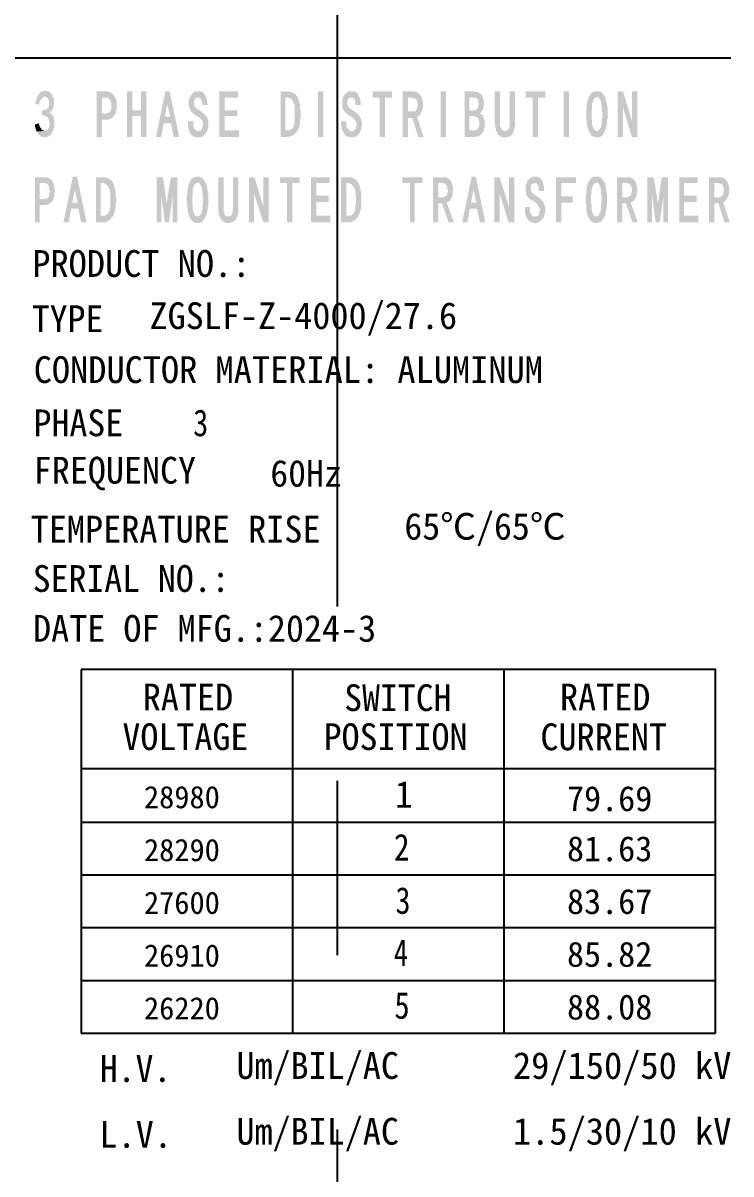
# Model space of a CAD drawing. Header units: millimetres. Extents: x 183355 to 194386, y -190559 to -183233.
# Drawn here: x 185822.5 to 185889.5, y -184431.5 to -184322.5 of the extents above; entities that cross this region are included whole.
import ezdxf

# ---------------------------------------------------------------- set-up
doc = ezdxf.new("R2010")
doc.units = ezdxf.units.MM
doc.header["$LTSCALE"] = 13
doc.linetypes.add('CENTERX2', pattern=[101.6, 63.5, -12.7, 12.7, -12.7])
for name, color, linetype in [('1', 4, 'Continuous'), ('2', 3, 'Continuous'), ('PDF_Geometry', 7, 'Continuous')]:
    doc.layers.add(name, color=color, linetype=linetype)
doc.styles.add('PDF FangSong', font='simfang.ttf')

msp = doc.modelspace()

# ---------------------------------------------------------------- hatches: boundary and pattern name
at = {"layer": '2', "linetype": 'Continuous', "transparency": 33554559}
for points in [[(185824.509, -184328.927), (185824.453, -184328.983), (185824.341, -184328.983), (185824.285, -184328.983), (185824.172, -184329.039), (185824.116, -184329.095), (185824.06, -184329.151), (185824.004, -184329.264), (185823.948, -184329.32), (185823.891, -184329.376), (185823.835, -184329.432), (185823.835, -184329.544), (185823.779, -184329.657), (185823.723, -184329.769), (185823.723, -184329.881), (185823.667, -184329.994), (185823.611, -184330.162), (185824.004, -184330.275), (185824.004, -184330.218), (185824.06, -184330.05), (185824.116, -184329.938), (185824.172, -184329.825), (185824.228, -184329.713), (185824.285, -184329.657), (185824.341, -184329.601), (185824.397, -184329.544), (185824.453, -184329.544), (185824.509, -184329.488), (185825.296, -184329.488), (185825.296, -184329.376), (185825.239, -184329.32), (185825.183, -184329.207), (185825.071, -184329.151), (185825.015, -184329.095), (185824.959, -184329.039), (185824.902, -184328.983), (185824.79, -184328.983), (185824.734, -184328.983), (185824.622, -184328.927)], [(185825.296, -184329.488), (185824.509, -184329.488), (185824.622, -184329.488), (185824.678, -184329.544), (185824.79, -184329.601), (185824.846, -184329.713), (185824.902, -184329.825), (185824.959, -184329.938), (185824.959, -184330.05), (185824.959, -184330.162), (185824.959, -184330.275), (185824.902, -184330.387), (185824.902, -184330.499), (185824.846, -184330.555), (185824.79, -184330.612), (185824.734, -184330.668), (185824.678, -184330.724), (185824.622, -184330.724), (185824.509, -184330.78), (185824.397, -184330.78), (185824.285, -184330.836), (185824.285, -184331.229), (185824.341, -184331.229), (185824.453, -184331.286), (185824.565, -184331.342), (185824.622, -184331.342), (185824.734, -184331.398), (185824.79, -184331.454), (185824.846, -184331.51), (185824.902, -184331.623), (185824.959, -184331.735), (185824.959, -184331.847), (185825.015, -184331.96), (185825.015, -184332.072), (185824.959, -184332.184), (185824.959, -184332.297), (185824.959, -184332.409), (185824.902, -184332.521), (185824.846, -184332.577), (185824.79, -184332.634), (185824.734, -184332.69), (185824.622, -184332.746), (185824.565, -184332.746), (185823.779, -184332.802), (185823.835, -184332.858), (185823.891, -184332.971), (185823.948, -184333.027), (185823.948, -184333.083), (185824.004, -184333.139), (185824.116, -184333.195), (185824.172, -184333.251), (185824.228, -184333.308), (185824.341, -184333.308), (185824.453, -184333.364), (185824.509, -184333.364), (185824.565, -184333.364), (185824.678, -184333.364), (185824.734, -184333.308), (185824.79, -184333.308), (185824.902, -184333.251), (185824.959, -184333.195), (185825.071, -184333.139), (185825.127, -184333.083), (185825.183, -184332.971), (185825.239, -184332.914), (185825.296, -184332.802), (185825.352, -184332.69), (185825.352, -184332.577), (185825.408, -184332.465), (185825.408, -184332.353), (185825.464, -184332.24), (185825.464, -184332.128), (185825.464, -184332.016), (185825.464, -184331.847), (185825.464, -184331.735), (185825.408, -184331.623), (185825.408, -184331.51), (185825.352, -184331.454), (185825.352, -184331.398), (185825.296, -184331.286), (185825.183, -184331.173), (185825.127, -184331.117), (185825.071, -184331.061), (185825.015, -184331.005), (185825.127, -184330.892), (185825.183, -184330.836), (185825.239, -184330.78), (185825.296, -184330.668), (185825.352, -184330.555), (185825.352, -184330.443), (185825.408, -184330.331), (185825.408, -184330.218), (185825.408, -184330.106), (185825.408, -184329.938), (185825.408, -184329.825), (185825.408, -184329.713), (185825.352, -184329.601)], [(185830.407, -184328.983), (185829.452, -184328.983), (185829.452, -184333.308), (185829.957, -184333.308), (185829.957, -184331.679), (185830.407, -184331.679), (185830.463, -184331.679), (185830.575, -184331.679), (185830.631, -184331.623), (185830.744, -184331.623), (185830.8, -184331.566), (185830.912, -184331.51), (185830.968, -184331.454), (185831.025, -184331.398), (185831.081, -184331.342), (185831.137, -184331.229), (185831.193, -184331.173), (185829.957, -184331.117), (185829.957, -184329.601), (185830.294, -184329.601), (185831.193, -184329.544), (185831.137, -184329.488), (185831.081, -184329.376), (185831.025, -184329.32), (185830.968, -184329.264), (185830.912, -184329.151), (185830.856, -184329.151), (185830.744, -184329.095), (185830.688, -184329.039), (185830.575, -184329.039), (185830.519, -184329.039)], [(185831.193, -184329.544), (185830.294, -184329.601), (185830.407, -184329.601), (185830.519, -184329.601), (185830.575, -184329.657), (185830.631, -184329.713), (185830.688, -184329.769), (185830.744, -184329.825), (185830.8, -184329.938), (185830.8, -184330.05), (185830.856, -184330.162), (185830.856, -184330.331), (185830.856, -184330.387), (185830.856, -184330.555), (185830.8, -184330.668), (185830.8, -184330.78), (185830.744, -184330.892), (185830.688, -184330.949), (185830.631, -184331.005), (185830.575, -184331.061), (185830.519, -184331.061), (185830.407, -184331.061), (185830.294, -184331.117), (185829.957, -184331.117), (185831.193, -184331.173), (185831.249, -184331.061), (185831.249, -184330.949), (185831.305, -184330.836), (185831.305, -184330.724), (185831.362, -184330.612), (185831.362, -184330.443), (185831.362, -184330.331), (185831.362, -184330.275), (185831.362, -184330.106), (185831.305, -184329.994), (185831.305, -184329.881), (185831.305, -184329.769), (185831.249, -184329.657)], [(185832.822, -184328.983), (185832.316, -184328.983), (185832.316, -184333.308), (185832.822, -184333.308), (185832.822, -184331.342), (185833.664, -184331.342), (185832.822, -184330.78)], [(185834.17, -184328.983), (185833.664, -184328.983), (185833.664, -184330.78), (185832.822, -184330.78), (185833.664, -184331.342), (185833.664, -184333.308), (185834.17, -184333.308)], [(185836.36, -184328.983), (185835.967, -184328.983), (185835.069, -184333.308), (185835.574, -184333.308), (185835.799, -184332.016), (185836.473, -184332.016), (185835.911, -184331.398), (185836.136, -184330.218)], [(185836.36, -184328.983), (185836.136, -184330.218), (185836.417, -184331.398), (185835.911, -184331.398), (185836.473, -184332.016), (185836.754, -184333.308), (185837.259, -184333.308)], [(185838.27, -184329.601), (185838.214, -184329.657), (185838.214, -184329.769), (185838.158, -184329.938), (185838.158, -184330.05), (185838.158, -184330.162), (185838.158, -184330.331), (185838.214, -184330.443), (185838.214, -184330.555), (185838.27, -184330.668), (185838.326, -184330.724), (185838.382, -184330.836), (185838.382, -184330.892), (185838.439, -184330.949), (185838.551, -184331.061), (185838.607, -184331.117), (185838.663, -184331.173), (185838.776, -184331.229), (185838.832, -184331.286), (185838.944, -184331.342), (185839, -184331.398), (185839.113, -184331.454), (185839.225, -184331.51), (185839.281, -184331.566), (185839.337, -184331.623), (185839.393, -184331.735), (185839.45, -184331.791), (185839.506, -184331.903), (185839.506, -184332.016), (185839.506, -184332.128), (185839.506, -184332.24), (185839.506, -184332.353), (185839.45, -184332.465), (185839.393, -184332.577), (185839.393, -184332.634), (185839.337, -184332.69), (185839.225, -184332.746), (185839.169, -184332.746), (185839.056, -184332.746), (185839.899, -184332.802), (185839.955, -184332.69), (185839.955, -184332.577), (185840.011, -184332.465), (185840.011, -184332.353), (185840.011, -184332.184), (185840.011, -184332.072), (185840.011, -184332.016), (185840.011, -184331.903), (185840.011, -184331.791), (185839.955, -184331.679), (185839.955, -184331.566), (185839.899, -184331.454), (185839.843, -184331.342), (185839.787, -184331.286), (185839.674, -184331.173), (185839.618, -184331.117), (185839.562, -184331.061), (185839.506, -184331.005), (185839.393, -184330.949), (185839.337, -184330.892), (185839.225, -184330.836), (185839.169, -184330.78), (185839.056, -184330.724), (185839, -184330.668), (185838.888, -184330.612), (185838.832, -184330.555), (185838.776, -184330.499), (185838.719, -184330.443), (185838.719, -184330.331), (185838.663, -184330.218), (185838.663, -184330.106), (185838.663, -184330.05), (185838.663, -184329.938), (185838.719, -184329.825), (185838.776, -184329.713), (185838.776, -184329.657), (185838.888, -184329.601), (185838.944, -184329.601), (185839.056, -184329.601)], [(185839.056, -184328.983), (185838.944, -184328.983), (185838.888, -184328.983), (185838.776, -184328.983), (185838.719, -184329.039), (185838.663, -184329.095), (185838.551, -184329.151), (185838.495, -184329.207), (185838.439, -184329.32), (185838.382, -184329.376), (185838.326, -184329.488), (185838.27, -184329.601), (185839.056, -184329.601), (185839.169, -184329.601), (185839.225, -184329.601), (185839.281, -184329.713), (185839.337, -184329.769), (185839.393, -184329.825), (185839.393, -184329.938), (185839.45, -184330.05), (185839.45, -184330.162), (185839.45, -184330.275), (185839.955, -184330.275), (185839.955, -184330.162), (185839.899, -184330.05), (185839.899, -184329.938), (185839.899, -184329.825), (185839.843, -184329.657), (185839.843, -184329.544), (185839.787, -184329.488), (185839.73, -184329.376), (185839.674, -184329.264), (185839.618, -184329.207), (185839.562, -184329.151), (185839.506, -184329.095), (185839.45, -184329.039), (185839.337, -184328.983), (185839.225, -184328.983), (185839.169, -184328.983)], [(185842.82, -184328.983), (185841.078, -184328.983), (185841.078, -184333.308), (185842.932, -184333.308), (185842.932, -184332.69), (185841.584, -184332.69), (185841.584, -184331.342), (185842.763, -184331.342), (185842.763, -184330.78), (185841.584, -184330.78), (185841.584, -184329.601), (185842.82, -184329.601)], [(185847.481, -184328.983), (185846.864, -184328.983), (185846.864, -184333.308), (185847.481, -184333.308), (185847.538, -184333.308), (185847.65, -184333.308), (185847.762, -184333.251), (185847.818, -184333.251), (185847.931, -184333.195), (185847.987, -184333.195), (185848.043, -184333.139), (185848.155, -184333.083), (185848.212, -184333.027), (185848.268, -184332.971), (185848.324, -184332.914), (185848.38, -184332.802), (185848.436, -184332.802), (185848.436, -184332.746), (185847.313, -184332.69), (185847.313, -184329.601), (185847.481, -184329.601), (185848.492, -184329.601), (185848.436, -184329.544), (185848.436, -184329.488), (185848.38, -184329.432), (185848.324, -184329.32), (185848.268, -184329.264), (185848.155, -184329.207), (185848.099, -184329.151), (185848.043, -184329.151), (185847.931, -184329.095), (185847.875, -184329.039), (185847.762, -184329.039), (185847.65, -184329.039), (185847.594, -184329.039)], [(185848.492, -184329.601), (185847.481, -184329.601), (185847.538, -184329.601), (185847.594, -184329.601), (185847.706, -184329.657), (185847.762, -184329.657), (185847.875, -184329.713), (185847.931, -184329.769), (185847.987, -184329.881), (185848.043, -184329.938), (185848.099, -184330.05), (185848.099, -184330.106), (185848.155, -184330.218), (185848.155, -184330.331), (185848.212, -184330.443), (185848.212, -184330.555), (185848.212, -184330.724), (185848.212, -184330.836), (185848.212, -184331.005), (185848.212, -184331.173), (185848.212, -184331.229), (185848.212, -184331.342), (185848.212, -184331.51), (185848.212, -184331.679), (185848.212, -184331.791), (185848.155, -184331.903), (185848.155, -184332.016), (185848.155, -184332.128), (185848.099, -184332.24), (185848.099, -184332.297), (185848.043, -184332.409), (185847.987, -184332.521), (185847.875, -184332.577), (185847.818, -184332.634), (185847.762, -184332.634), (185847.65, -184332.69), (185847.594, -184332.69), (185847.481, -184332.69), (185847.313, -184332.69), (185848.436, -184332.746), (185848.492, -184332.634), (185848.549, -184332.577), (185848.605, -184332.465), (185848.605, -184332.353), (185848.661, -184332.24), (185848.661, -184332.128), (185848.717, -184332.016), (185848.717, -184331.903), (185848.717, -184331.735), (185848.717, -184331.623), (185848.773, -184331.454), (185848.773, -184331.342), (185848.773, -184331.173), (185848.773, -184331.005), (185848.773, -184330.836), (185848.717, -184330.724), (185848.717, -184330.555), (185848.717, -184330.443), (185848.717, -184330.331), (185848.661, -184330.162), (185848.661, -184330.05), (185848.605, -184329.994), (185848.605, -184329.881), (185848.549, -184329.769), (185848.549, -184329.657)], [(185850.908, -184333.308), (185850.402, -184333.308), (185850.402, -184328.983), (185850.908, -184328.983)], [(185852.761, -184329.601), (185852.761, -184329.657), (185852.705, -184329.769), (185852.705, -184329.938), (185852.705, -184330.05), (185852.705, -184330.162), (185852.705, -184330.331), (185852.705, -184330.443), (185852.705, -184330.555), (185852.761, -184330.668), (185852.817, -184330.724), (185852.873, -184330.836), (185852.93, -184330.892), (185852.986, -184330.949), (185853.042, -184331.061), (185853.098, -184331.117), (185853.21, -184331.173), (185853.267, -184331.229), (185853.379, -184331.286), (185853.491, -184331.342), (185853.547, -184331.398), (185853.66, -184331.454), (185853.716, -184331.51), (185853.772, -184331.566), (185853.828, -184331.623), (185853.884, -184331.735), (185853.941, -184331.791), (185853.997, -184331.903), (185854.053, -184332.016), (185854.053, -184332.128), (185854.053, -184332.24), (185853.997, -184332.353), (185853.997, -184332.465), (185853.941, -184332.577), (185853.884, -184332.634), (185853.828, -184332.69), (185853.772, -184332.746), (185853.66, -184332.746), (185853.547, -184332.746), (185854.39, -184332.802), (185854.446, -184332.69), (185854.502, -184332.577), (185854.502, -184332.465), (185854.502, -184332.353), (185854.558, -184332.184), (185854.558, -184332.072), (185854.558, -184332.016), (185854.558, -184331.903), (185854.502, -184331.791), (185854.502, -184331.679), (185854.446, -184331.566), (185854.39, -184331.454), (185854.334, -184331.342), (185854.278, -184331.286), (185854.221, -184331.173), (185854.165, -184331.117), (185854.053, -184331.061), (185853.997, -184331.005), (185853.941, -184330.949), (185853.828, -184330.892), (185853.716, -184330.836), (185853.716, -184330.78), (185853.604, -184330.724), (185853.491, -184330.668), (185853.435, -184330.612), (185853.323, -184330.555), (185853.267, -184330.499), (185853.267, -184330.443), (185853.21, -184330.331), (185853.154, -184330.218), (185853.154, -184330.106), (185853.154, -184330.05), (185853.21, -184329.938), (185853.21, -184329.825), (185853.267, -184329.713), (185853.323, -184329.657), (185853.379, -184329.601), (185853.491, -184329.601), (185853.547, -184329.601)], [(185853.547, -184328.983), (185853.491, -184328.983), (185853.379, -184328.983), (185853.323, -184328.983), (185853.21, -184329.039), (185853.154, -184329.095), (185853.098, -184329.151), (185852.986, -184329.207), (185852.93, -184329.32), (185852.873, -184329.376), (185852.817, -184329.488), (185852.761, -184329.601), (185853.547, -184329.601), (185853.66, -184329.601), (185853.716, -184329.601), (185853.828, -184329.713), (185853.884, -184329.769), (185853.884, -184329.825), (185853.941, -184329.938), (185853.941, -184330.05), (185853.941, -184330.162), (185853.941, -184330.275), (185854.446, -184330.275), (185854.446, -184330.162), (185854.446, -184330.05), (185854.446, -184329.938), (185854.39, -184329.825), (185854.39, -184329.657), (185854.334, -184329.544), (185854.278, -184329.488), (185854.221, -184329.376), (185854.221, -184329.264), (185854.165, -184329.207), (185854.109, -184329.151), (185853.997, -184329.095), (185853.941, -184329.039), (185853.884, -184328.983), (185853.772, -184328.983), (185853.66, -184328.983)], [(185857.423, -184328.983), (185855.569, -184328.983), (185855.569, -184329.601), (185856.243, -184329.601), (185856.243, -184333.308), (185856.749, -184333.308), (185856.749, -184329.601), (185857.423, -184329.601)], [(185859.333, -184328.983), (185858.434, -184328.983), (185858.434, -184333.308), (185858.939, -184333.308), (185858.939, -184331.51), (185859.333, -184331.51), (185859.782, -184331.398), (185859.838, -184331.398), (185859.95, -184331.342), (185860.007, -184331.229), (185860.063, -184331.173), (185860.119, -184331.061), (185860.175, -184331.061), (185860.175, -184330.949), (185858.939, -184330.892), (185858.939, -184329.601), (185859.276, -184329.601), (185860.231, -184329.544), (185860.175, -184329.488), (185860.119, -184329.376), (185860.063, -184329.32), (185860.007, -184329.264), (185859.95, -184329.207), (185859.894, -184329.151), (185859.838, -184329.095), (185859.726, -184329.095), (185859.67, -184329.039), (185859.557, -184329.039), (185859.445, -184329.039)], [(185860.231, -184329.544), (185859.276, -184329.601), (185859.333, -184329.601), (185859.389, -184329.601), (185859.501, -184329.657), (185859.557, -184329.657), (185859.67, -184329.713), (185859.726, -184329.769), (185859.782, -184329.881), (185859.782, -184329.994), (185859.838, -184330.106), (185859.838, -184330.275), (185859.838, -184330.331), (185859.782, -184330.499), (185859.782, -184330.612), (185859.726, -184330.724), (185859.67, -184330.78), (185859.613, -184330.836), (185859.557, -184330.892), (185859.445, -184330.892), (185859.389, -184330.892), (185858.939, -184330.892), (185860.175, -184330.949), (185860.231, -184330.892), (185860.287, -184330.78), (185860.287, -184330.668), (185860.344, -184330.499), (185860.344, -184330.387), (185860.344, -184330.275), (185860.344, -184330.162), (185860.344, -184329.994), (185860.287, -184329.881), (185860.287, -184329.769), (185860.231, -184329.657)], [(185862.534, -184333.308), (185862.029, -184333.308), (185862.029, -184328.983), (185862.534, -184328.983)], [(185865.174, -184328.983), (185864.275, -184328.983), (185864.275, -184333.308), (185865.174, -184333.308), (185865.23, -184333.308), (185865.342, -184333.308), (185865.399, -184333.251), (185865.511, -184333.251), (185865.623, -184333.251), (185865.679, -184333.195), (185865.736, -184333.139), (185865.848, -184333.083), (185865.904, -184333.027), (185865.904, -184332.971), (185865.96, -184332.914), (185866.016, -184332.858), (185866.073, -184332.746), (185864.725, -184332.69), (185864.725, -184331.342), (185865.174, -184331.342), (185866.016, -184331.342), (185865.96, -184331.286), (185865.904, -184331.173), (185865.792, -184331.117), (185865.736, -184331.061), (185865.679, -184331.061), (185865.736, -184331.061), (185865.792, -184331.005), (185865.848, -184330.949), (185865.96, -184330.836), (185864.725, -184330.78), (185864.725, -184329.601), (185865.23, -184329.601), (185865.96, -184329.544), (185865.96, -184329.432), (185865.904, -184329.376), (185865.848, -184329.32), (185865.792, -184329.264), (185865.736, -184329.151), (185865.623, -184329.151), (185865.567, -184329.095), (185865.511, -184329.039), (185865.399, -184329.039), (185865.286, -184329.039)], [(185865.96, -184329.544), (185865.23, -184329.601), (185865.342, -184329.601), (185865.399, -184329.657), (185865.511, -184329.713), (185865.511, -184329.769), (185865.567, -184329.881), (185865.567, -184329.994), (185865.623, -184330.162), (185865.623, -184330.218), (185865.567, -184330.331), (185865.567, -184330.443), (185865.511, -184330.555), (185865.455, -184330.612), (185865.455, -184330.668), (185865.342, -184330.724), (185865.286, -184330.78), (185865.174, -184330.78), (185864.725, -184330.78), (185865.96, -184330.836), (185866.016, -184330.724), (185866.016, -184330.668), (185866.073, -184330.555), (185866.073, -184330.443), (185866.073, -184330.275), (185866.129, -184330.162), (185866.129, -184330.106), (185866.073, -184329.994), (185866.073, -184329.881), (185866.073, -184329.769), (185866.016, -184329.657)], [(185867.645, -184328.983), (185867.14, -184328.983), (185867.14, -184332.016), (185867.14, -184332.072), (185867.196, -184332.24), (185867.196, -184332.353), (185867.196, -184332.465), (185867.252, -184332.577), (185867.252, -184332.69), (185867.308, -184332.802), (185867.364, -184332.914), (185867.364, -184332.971), (185867.421, -184332.971), (185867.421, -184333.083), (185867.533, -184333.139), (185867.589, -184333.195), (185867.645, -184333.251), (185867.701, -184333.308), (185867.814, -184333.308), (185867.926, -184333.364), (185867.982, -184333.364), (185868.095, -184333.364), (185868.207, -184333.364), (185868.319, -184333.308), (185868.432, -184333.308), (185868.488, -184333.251), (185868.544, -184333.251), (185868.656, -184333.195), (185868.712, -184333.139), (185868.769, -184333.083), (185868.825, -184332.971), (185868.881, -184332.858), (185868.937, -184332.746), (185868.095, -184332.746), (185867.982, -184332.746), (185867.926, -184332.69), (185867.87, -184332.634), (185867.758, -184332.577), (185867.758, -184332.521), (185867.701, -184332.409), (185867.645, -184332.297), (185867.645, -184332.184), (185867.645, -184332.016)], [(185869.049, -184328.983), (185868.544, -184328.983), (185868.544, -184332.016), (185868.544, -184332.184), (185868.544, -184332.297), (185868.488, -184332.409), (185868.488, -184332.521), (185868.432, -184332.577), (185868.375, -184332.634), (185868.263, -184332.69), (185868.207, -184332.746), (185868.095, -184332.746), (185868.937, -184332.746), (185868.937, -184332.634), (185868.993, -184332.521), (185868.993, -184332.409), (185869.049, -184332.297), (185869.049, -184332.128), (185869.049, -184332.016)], [(185871.914, -184328.983), (185870.06, -184328.983), (185870.06, -184329.601), (185870.734, -184329.601), (185870.734, -184333.308), (185871.24, -184333.308), (185871.24, -184329.601), (185871.914, -184329.601)], [(185874.161, -184333.308), (185873.655, -184333.308), (185873.655, -184328.983), (185874.161, -184328.983)], [(185876.014, -184329.544), (185876.014, -184329.601), (185875.958, -184329.713), (185875.958, -184329.825), (185875.902, -184329.938), (185875.902, -184329.994), (185875.846, -184330.162), (185875.846, -184330.275), (185875.846, -184330.387), (185875.846, -184330.499), (185875.789, -184330.668), (185875.789, -184330.836), (185875.789, -184331.005), (185875.789, -184331.117), (185875.789, -184331.173), (185875.789, -184331.286), (185875.789, -184331.454), (185875.789, -184331.623), (185875.846, -184331.735), (185875.846, -184331.903), (185875.846, -184332.016), (185875.846, -184332.128), (185875.902, -184332.24), (185875.902, -184332.353), (185875.958, -184332.465), (185875.958, -184332.577), (185876.014, -184332.69), (185876.014, -184332.746), (185876.07, -184332.858), (185876.126, -184332.914), (185876.183, -184333.027), (185876.239, -184333.083), (185876.295, -184333.195), (185876.407, -184333.251), (185876.463, -184333.251), (185876.576, -184333.308), (185876.632, -184333.308), (185876.744, -184333.364), (185876.8, -184333.364), (185876.913, -184333.364), (185876.969, -184333.308), (185877.081, -184333.308), (185877.137, -184333.251), (185877.25, -184333.251), (185877.306, -184333.195), (185877.362, -184333.083), (185877.418, -184333.027), (185877.474, -184332.914), (185877.531, -184332.858), (185877.531, -184332.802), (185876.8, -184332.746), (185876.744, -184332.746), (185876.688, -184332.69), (185876.576, -184332.634), (185876.52, -184332.577), (185876.463, -184332.465), (185876.463, -184332.409), (185876.407, -184332.353), (185876.407, -184332.24), (185876.351, -184332.184), (185876.351, -184332.072), (185876.351, -184331.903), (185876.351, -184331.791), (185876.295, -184331.679), (185876.295, -184331.51), (185876.295, -184331.342), (185876.295, -184331.117), (185876.295, -184331.005), (185876.295, -184330.836), (185876.295, -184330.724), (185876.351, -184330.555), (185876.351, -184330.387), (185876.351, -184330.275), (185876.351, -184330.162), (185876.407, -184330.05), (185876.407, -184329.994), (185876.463, -184329.938), (185876.463, -184329.825), (185876.52, -184329.769), (185876.576, -184329.657), (185876.688, -184329.601), (185876.744, -184329.544), (185876.8, -184329.544)], [(185876.8, -184328.983), (185876.688, -184328.983), (185876.632, -184328.983), (185876.52, -184328.983), (185876.463, -184329.039), (185876.351, -184329.095), (185876.295, -184329.151), (185876.239, -184329.207), (185876.183, -184329.32), (185876.126, -184329.376), (185876.07, -184329.488), (185876.014, -184329.544), (185876.8, -184329.544), (185876.857, -184329.544), (185876.969, -184329.601), (185877.025, -184329.657), (185877.081, -184329.713), (185877.137, -184329.825), (185877.137, -184329.881), (185877.194, -184329.938), (185877.194, -184330.05), (185877.194, -184330.106), (185877.25, -184330.218), (185877.25, -184330.331), (185877.25, -184330.499), (185877.25, -184330.612), (185877.25, -184330.78), (185877.306, -184330.949), (185877.306, -184331.117), (185877.306, -184331.286), (185877.306, -184331.454), (185877.25, -184331.623), (185877.25, -184331.791), (185877.25, -184331.903), (185877.25, -184332.016), (185877.25, -184332.128), (185877.194, -184332.24), (185877.194, -184332.297), (185877.194, -184332.409), (185877.137, -184332.465), (185877.081, -184332.521), (185877.025, -184332.634), (185876.969, -184332.69), (185876.913, -184332.746), (185876.8, -184332.746), (185877.531, -184332.802), (185877.587, -184332.746), (185877.587, -184332.69), (185877.643, -184332.577), (185877.699, -184332.465), (185877.699, -184332.353), (185877.699, -184332.24), (185877.755, -184332.128), (185877.755, -184332.016), (185877.755, -184331.903), (185877.755, -184331.735), (185877.811, -184331.623), (185877.811, -184331.454), (185877.811, -184331.286), (185877.811, -184331.117), (185877.811, -184331.005), (185877.811, -184330.836), (185877.811, -184330.668), (185877.811, -184330.555), (185877.755, -184330.387), (185877.755, -184330.275), (185877.755, -184330.162), (185877.699, -184330.05), (185877.699, -184329.938), (185877.699, -184329.825), (185877.643, -184329.713), (185877.587, -184329.657), (185877.587, -184329.544), (185877.531, -184329.488), (185877.474, -184329.376), (185877.418, -184329.32), (185877.362, -184329.207), (185877.306, -184329.151), (185877.25, -184329.095), (185877.137, -184329.039), (185877.081, -184328.983), (185876.969, -184328.983), (185876.913, -184328.983)], [(185879.272, -184328.983), (185878.766, -184328.983), (185878.766, -184333.308), (185879.272, -184333.308), (185879.272, -184330.499)], [(185879.272, -184328.983), (185879.272, -184330.499), (185880.114, -184333.308), (185880.114, -184331.791)], [(185880.62, -184328.983), (185880.114, -184328.983), (185880.114, -184331.791), (185880.114, -184333.308), (185880.62, -184333.308)], [(185859.782, -184331.398), (185859.333, -184331.51), (185859.894, -184333.308), (185860.4, -184333.308)], [(185866.016, -184331.342), (185865.174, -184331.342), (185865.286, -184331.398), (185865.342, -184331.398), (185865.455, -184331.454), (185865.511, -184331.51), (185865.567, -184331.51), (185865.623, -184331.623), (185865.623, -184331.735), (185865.679, -184331.847), (185865.679, -184332.016), (185865.679, -184332.184), (185865.623, -184332.297), (185865.623, -184332.409), (185865.567, -184332.465), (185865.511, -184332.577), (185865.455, -184332.634), (185865.399, -184332.634), (185865.286, -184332.69), (185865.174, -184332.69), (185865.118, -184332.69), (185864.725, -184332.69), (185866.073, -184332.746), (185866.129, -184332.634), (185866.129, -184332.521), (185866.185, -184332.409), (185866.185, -184332.297), (185866.185, -184332.128), (185866.185, -184332.016), (185866.185, -184331.903), (185866.185, -184331.735), (185866.129, -184331.623), (185866.129, -184331.51), (185866.073, -184331.454)], [(185824.004, -184332.016), (185823.611, -184332.128), (185823.611, -184332.184), (185823.611, -184332.297), (185823.667, -184332.465), (185823.667, -184332.578), (185823.723, -184332.69), (185823.779, -184332.802), (185824.565, -184332.746), (185824.509, -184332.746), (185824.453, -184332.69), (185824.341, -184332.69), (185824.285, -184332.634), (185824.228, -184332.578), (185824.172, -184332.465), (185824.116, -184332.409), (185824.06, -184332.297), (185824.004, -184332.128)], [(185838.607, -184331.847), (185838.102, -184331.847), (185838.102, -184332.072), (185838.102, -184332.24), (185838.102, -184332.353), (185838.158, -184332.465), (185838.158, -184332.577), (185838.214, -184332.69), (185838.214, -184332.802), (185838.27, -184332.914), (185838.326, -184332.971), (185838.382, -184333.083), (185838.439, -184333.139), (185838.551, -184333.195), (185838.607, -184333.251), (185838.663, -184333.308), (185838.776, -184333.308), (185838.888, -184333.308), (185838.944, -184333.364), (185839.056, -184333.364), (185839.113, -184333.364), (185839.225, -184333.364), (185839.337, -184333.308), (185839.393, -184333.308), (185839.506, -184333.251), (185839.562, -184333.195), (185839.618, -184333.139), (185839.674, -184333.083), (185839.787, -184333.027), (185839.787, -184332.971), (185839.843, -184332.858), (185839.899, -184332.802), (185839.056, -184332.746), (185838.944, -184332.746), (185838.888, -184332.69), (185838.776, -184332.634), (185838.719, -184332.577), (185838.663, -184332.521), (185838.663, -184332.409), (185838.607, -184332.353), (185838.607, -184332.184), (185838.607, -184332.072)], [(185853.098, -184331.847), (185852.593, -184331.847), (185852.593, -184332.072), (185852.593, -184332.24), (185852.649, -184332.353), (185852.649, -184332.465), (185852.649, -184332.577), (185852.705, -184332.69), (185852.761, -184332.802), (185852.817, -184332.914), (185852.873, -184332.971), (185852.93, -184333.083), (185852.986, -184333.139), (185853.042, -184333.195), (185853.154, -184333.251), (185853.21, -184333.308), (185853.267, -184333.308), (185853.379, -184333.308), (185853.491, -184333.364), (185853.547, -184333.364), (185853.66, -184333.364), (185853.772, -184333.364), (185853.828, -184333.308), (185853.941, -184333.308), (185853.997, -184333.251), (185854.053, -184333.195), (185854.165, -184333.139), (185854.221, -184333.083), (185854.278, -184333.027), (185854.334, -184332.971), (185854.39, -184332.858), (185854.39, -184332.802), (185853.547, -184332.746), (185853.491, -184332.746), (185853.379, -184332.69), (185853.323, -184332.634), (185853.267, -184332.577), (185853.21, -184332.521), (185853.154, -184332.409), (185853.098, -184332.353), (185853.098, -184332.184), (185853.098, -184332.072)], [(185824.565, -184337.127), (185823.611, -184337.127), (185823.611, -184341.396), (185824.06, -184341.396), (185824.06, -184339.767), (185824.565, -184339.767), (185824.622, -184339.767), (185824.734, -184339.767), (185824.79, -184339.711), (185824.902, -184339.711), (185824.959, -184339.654), (185825.015, -184339.598), (185825.127, -184339.542), (185825.183, -184339.486), (185825.239, -184339.43), (185825.296, -184339.317), (185825.352, -184339.261), (185824.06, -184339.205), (185824.06, -184337.689), (185824.453, -184337.689), (185825.352, -184337.632), (185825.296, -184337.576), (185825.239, -184337.464), (185825.183, -184337.408), (185825.127, -184337.352), (185825.071, -184337.295), (185824.959, -184337.239), (185824.902, -184337.183), (185824.846, -184337.127), (185824.734, -184337.127), (185824.622, -184337.127)], [(185827.598, -184337.071), (185827.205, -184337.071), (185826.307, -184341.396), (185826.812, -184341.396), (185827.037, -184340.104), (185827.711, -184340.104), (185827.149, -184339.542), (185827.374, -184338.306)], [(185827.598, -184337.071), (185827.374, -184338.306), (185827.655, -184339.542), (185827.149, -184339.542), (185827.711, -184340.104), (185827.992, -184341.396), (185828.497, -184341.396)], [(185830.014, -184337.127), (185829.396, -184337.127), (185829.396, -184341.396), (185830.014, -184341.396), (185830.07, -184341.396), (185830.182, -184341.396), (185830.294, -184341.396), (185830.351, -184341.339), (185830.463, -184341.339), (185830.519, -184341.283), (185830.575, -184341.227), (185830.688, -184341.171), (185830.744, -184341.115), (185830.8, -184341.059), (185830.856, -184341.002), (185830.912, -184340.89), (185830.968, -184340.89), (185830.968, -184340.834), (185829.845, -184340.778), (185829.845, -184337.689), (185830.014, -184337.689), (185831.025, -184337.689), (185830.968, -184337.632), (185830.968, -184337.576), (185830.912, -184337.52), (185830.856, -184337.464), (185830.744, -184337.352), (185830.688, -184337.295), (185830.631, -184337.295), (185830.575, -184337.239), (185830.463, -184337.183), (185830.407, -184337.183), (185830.294, -184337.127), (185830.182, -184337.127), (185830.126, -184337.127)], [(185835.743, -184337.127), (185835.125, -184337.127), (185835.125, -184341.396), (185835.574, -184341.396), (185835.574, -184338.812)], [(185835.743, -184337.127), (185835.574, -184338.812), (185835.911, -184341.396), (185836.08, -184339.654)], [(185837.091, -184337.127), (185836.473, -184337.127), (185836.08, -184339.654), (185835.911, -184341.396), (185836.304, -184341.396), (185836.641, -184338.924)], [(185837.091, -184337.127), (185836.641, -184338.924), (185836.641, -184341.396), (185837.091, -184341.396)], [(185839, -184337.071), (185838.888, -184337.071), (185838.832, -184337.071), (185838.719, -184337.127), (185838.663, -184337.127), (185838.607, -184337.183), (185838.495, -184337.239), (185838.439, -184337.295), (185838.382, -184337.408), (185838.326, -184337.464), (185838.27, -184337.576), (185838.214, -184337.632), (185839, -184337.632), (185839.056, -184337.632), (185839.169, -184337.689), (185839.225, -184337.745), (185839.281, -184337.857), (185839.337, -184337.969), (185839.393, -184338.026), (185839.393, -184338.138), (185839.45, -184338.25), (185839.45, -184338.363), (185839.45, -184338.475), (185839.45, -184338.587), (185839.45, -184338.756), (185839.506, -184338.868), (185839.506, -184339.037), (185839.506, -184339.261), (185839.506, -184339.374), (185839.506, -184339.542), (185839.506, -184339.711), (185839.45, -184339.879), (185839.45, -184339.991), (185839.45, -184340.104), (185839.45, -184340.216), (185839.393, -184340.328), (185839.393, -184340.441), (185839.393, -184340.497), (185839.337, -184340.553), (185839.281, -184340.665), (185839.225, -184340.722), (185839.169, -184340.778), (185839.113, -184340.834), (185839, -184340.834), (185839.73, -184340.946), (185839.787, -184340.834), (185839.843, -184340.778), (185839.843, -184340.665), (185839.899, -184340.553), (185839.899, -184340.497), (185839.899, -184340.385), (185839.955, -184340.272), (185839.955, -184340.104), (185839.955, -184339.991), (185840.011, -184339.879), (185840.011, -184339.711), (185840.011, -184339.542), (185840.011, -184339.43), (185840.011, -184339.261), (185840.011, -184339.093), (185840.011, -184338.924), (185840.011, -184338.812), (185840.011, -184338.643), (185839.955, -184338.531), (185839.955, -184338.363), (185839.955, -184338.25), (185839.899, -184338.138), (185839.899, -184338.026), (185839.899, -184337.913), (185839.843, -184337.801), (185839.843, -184337.745), (185839.787, -184337.632), (185839.73, -184337.576), (185839.674, -184337.464), (185839.618, -184337.408), (185839.562, -184337.295), (185839.506, -184337.239), (185839.45, -184337.183), (185839.337, -184337.127), (185839.281, -184337.127), (185839.225, -184337.071), (185839.113, -184337.071)], [(185841.472, -184337.127), (185840.966, -184337.127), (185840.966, -184340.104), (185840.966, -184340.16), (185840.966, -184340.328), (185841.022, -184340.441), (185841.022, -184340.553), (185841.022, -184340.665), (185841.078, -184340.778), (185841.135, -184340.89), (185841.135, -184341.002), (185841.191, -184341.059), (185841.247, -184341.171), (185841.303, -184341.227), (185841.415, -184341.283), (185841.472, -184341.339), (185841.528, -184341.396), (185841.64, -184341.396), (185841.696, -184341.452), (185841.809, -184341.452), (185841.921, -184341.452), (185842.033, -184341.452), (185842.146, -184341.452), (185842.202, -184341.396), (185842.314, -184341.396), (185842.37, -184341.339), (185842.483, -184341.283), (185842.539, -184341.227), (185842.595, -184341.171), (185842.651, -184341.059), (185842.707, -184340.946), (185842.763, -184340.834), (185841.921, -184340.834), (185841.809, -184340.834), (185841.752, -184340.834), (185841.64, -184340.778), (185841.584, -184340.665), (185841.528, -184340.609), (185841.528, -184340.497), (185841.472, -184340.385), (185841.472, -184340.272), (185841.472, -184340.104)], [(185842.876, -184337.127), (185842.37, -184337.127), (185842.37, -184340.104), (185842.37, -184340.272), (185842.314, -184340.385), (185842.314, -184340.497), (185842.258, -184340.609), (185842.258, -184340.665), (185842.146, -184340.778), (185842.089, -184340.834), (185842.033, -184340.834), (185841.921, -184340.834), (185842.763, -184340.834), (185842.763, -184340.778), (185842.82, -184340.665), (185842.82, -184340.497), (185842.876, -184340.385), (185842.876, -184340.272), (185842.876, -184340.104)], [(185844.392, -184337.127), (185843.887, -184337.127), (185843.887, -184341.396), (185844.336, -184341.396), (185844.336, -184338.643)], [(185844.392, -184337.127), (185844.336, -184338.643), (185845.235, -184341.396), (185845.235, -184339.935)], [(185845.74, -184337.127), (185845.235, -184337.127), (185845.235, -184339.935), (185845.235, -184341.396), (185845.74, -184341.396)], [(185848.661, -184337.127), (185846.807, -184337.127), (185846.807, -184337.689), (185847.481, -184337.689), (185847.481, -184341.396), (185847.987, -184341.396), (185847.987, -184337.689), (185848.661, -184337.689)], [(185851.525, -184337.127), (185849.728, -184337.127), (185849.728, -184341.396), (185851.582, -184341.396), (185851.582, -184340.778), (185850.234, -184340.778), (185850.234, -184339.486), (185851.413, -184339.486), (185851.413, -184338.868), (185850.234, -184338.868), (185850.234, -184337.689), (185851.525, -184337.689)], [(185853.21, -184337.127), (185852.593, -184337.127), (185852.593, -184341.396), (185853.21, -184341.396), (185853.323, -184341.396), (185853.379, -184341.396), (185853.491, -184341.396), (185853.604, -184341.339), (185853.66, -184341.339), (185853.772, -184341.283), (185853.828, -184341.227), (185853.884, -184341.171), (185853.997, -184341.115), (185854.053, -184341.059), (185854.109, -184341.002), (185854.165, -184340.89), (185854.221, -184340.834), (185853.098, -184340.778), (185853.098, -184337.689), (185853.21, -184337.689), (185854.221, -184337.689), (185854.221, -184337.632), (185854.165, -184337.576), (185854.109, -184337.52), (185854.053, -184337.464), (185853.997, -184337.352), (185853.941, -184337.295), (185853.828, -184337.295), (185853.772, -184337.239), (185853.716, -184337.183), (185853.604, -184337.183), (185853.547, -184337.127), (185853.435, -184337.127), (185853.323, -184337.127)], [(185860.287, -184337.127), (185858.378, -184337.127), (185858.378, -184337.689), (185859.108, -184337.689), (185859.108, -184341.396), (185859.557, -184341.396), (185859.557, -184337.689), (185860.287, -184337.689)], [(185862.197, -184337.127), (185861.298, -184337.127), (185861.298, -184341.396), (185861.804, -184341.396), (185861.804, -184339.598), (185862.141, -184339.598), (185862.59, -184339.542), (185862.646, -184339.486), (185862.703, -184339.486), (185862.759, -184339.43), (185862.871, -184339.374), (185862.927, -184339.261), (185862.983, -184339.149), (185863.04, -184339.093), (185861.804, -184339.037), (185861.804, -184337.689), (185862.141, -184337.689), (185863.04, -184337.632), (185863.04, -184337.576), (185862.983, -184337.464), (185862.927, -184337.408), (185862.871, -184337.352), (185862.815, -184337.295), (185862.759, -184337.239), (185862.646, -184337.183), (185862.59, -184337.183), (185862.478, -184337.127), (185862.422, -184337.127), (185862.309, -184337.127)], [(185865.342, -184337.071), (185864.949, -184337.071), (185864.051, -184341.396), (185864.556, -184341.396), (185864.781, -184340.104), (185865.455, -184340.104), (185864.893, -184339.542), (185865.118, -184338.306)], [(185865.342, -184337.071), (185865.118, -184338.306), (185865.399, -184339.542), (185864.893, -184339.542), (185865.455, -184340.104), (185865.736, -184341.396), (185866.241, -184341.396)], [(185867.589, -184337.127), (185867.084, -184337.127), (185867.084, -184341.396), (185867.589, -184341.396), (185867.589, -184338.643)], [(185867.589, -184337.127), (185867.589, -184338.643), (185868.432, -184341.396), (185868.488, -184339.935)], [(185868.993, -184337.127), (185868.488, -184337.127), (185868.488, -184339.935), (185868.432, -184341.396), (185868.993, -184341.396)], [(185870.959, -184337.071), (185870.847, -184337.071), (185870.791, -184337.071), (185870.678, -184337.127), (185870.622, -184337.127), (185870.51, -184337.183), (185870.454, -184337.239), (185870.397, -184337.295), (185870.285, -184337.408), (185870.229, -184337.464), (185870.173, -184337.576), (185870.173, -184337.689), (185870.959, -184337.689), (185871.015, -184337.689), (185871.128, -184337.745), (185871.184, -184337.801), (185871.24, -184337.857), (185871.24, -184337.913), (185871.296, -184338.026), (185871.296, -184338.138), (185871.296, -184338.25), (185871.296, -184338.419), (185871.802, -184338.419), (185871.802, -184338.363), (185871.802, -184338.25), (185871.802, -184338.138), (185871.802, -184338.026), (185871.745, -184337.913), (185871.745, -184337.801), (185871.689, -184337.689), (185871.689, -184337.576), (185871.633, -184337.464), (185871.577, -184337.352), (185871.521, -184337.295), (185871.465, -184337.239), (185871.408, -184337.183), (185871.296, -184337.127), (185871.24, -184337.127), (185871.128, -184337.071), (185871.015, -184337.071)], [(185874.835, -184337.127), (185872.925, -184337.127), (185872.925, -184341.396), (185873.43, -184341.396), (185873.43, -184339.542), (185874.498, -184339.542), (185874.498, -184338.924), (185873.43, -184338.924), (185873.43, -184337.689), (185874.835, -184337.689)], [(185876.744, -184337.071), (185876.632, -184337.071), (185876.576, -184337.071), (185876.463, -184337.127), (185876.407, -184337.127), (185876.351, -184337.183), (185876.239, -184337.239), (185876.183, -184337.295), (185876.126, -184337.408), (185876.07, -184337.464), (185876.014, -184337.576), (185875.958, -184337.632), (185876.744, -184337.632), (185876.8, -184337.632), (185876.913, -184337.689), (185876.969, -184337.745), (185877.025, -184337.857), (185877.081, -184337.969), (185877.137, -184338.026), (185877.137, -184338.138), (185877.194, -184338.25), (185877.194, -184338.363), (185877.194, -184338.475), (185877.194, -184338.587), (185877.194, -184338.756), (185877.25, -184338.868), (185877.25, -184339.037), (185877.25, -184339.261), (185877.25, -184339.374), (185877.25, -184339.542), (185877.194, -184339.711), (185877.194, -184339.879), (185877.194, -184339.991), (185877.194, -184340.104), (185877.194, -184340.216), (185877.137, -184340.328), (185877.137, -184340.441), (185877.137, -184340.497), (185877.081, -184340.553), (185877.025, -184340.665), (185876.969, -184340.722), (185876.913, -184340.778), (185876.857, -184340.834), (185876.744, -184340.834), (185877.474, -184340.946), (185877.531, -184340.834), (185877.587, -184340.778), (185877.587, -184340.665), (185877.643, -184340.553), (185877.643, -184340.497), (185877.643, -184340.385), (185877.699, -184340.272), (185877.699, -184340.104), (185877.699, -184339.991), (185877.755, -184339.879), (185877.755, -184339.711), (185877.755, -184339.542), (185877.755, -184339.43), (185877.755, -184339.261), (185877.755, -184339.093), (185877.755, -184338.924), (185877.755, -184338.812), (185877.755, -184338.643), (185877.699, -184338.531), (185877.699, -184338.363), (185877.699, -184338.25), (185877.643, -184338.138), (185877.643, -184338.026), (185877.643, -184337.913), (185877.587, -184337.801), (185877.587, -184337.745), (185877.531, -184337.632), (185877.474, -184337.576), (185877.418, -184337.464), (185877.362, -184337.408), (185877.306, -184337.295), (185877.25, -184337.239), (185877.194, -184337.183), (185877.081, -184337.127), (185877.025, -184337.127), (185876.969, -184337.071), (185876.857, -184337.071)], [(185879.609, -184337.127), (185878.71, -184337.127), (185878.71, -184341.396), (185879.216, -184341.396), (185879.216, -184339.598), (185879.553, -184339.598), (185880.002, -184339.542), (185880.058, -184339.486), (185880.114, -184339.486), (185880.227, -184339.43), (185880.283, -184339.374), (185880.339, -184339.261), (185880.395, -184339.149), (185880.451, -184339.093), (185879.216, -184339.037), (185879.216, -184337.689), (185879.553, -184337.689), (185880.507, -184337.632), (185880.451, -184337.576), (185880.395, -184337.464), (185880.339, -184337.408), (185880.283, -184337.352), (185880.227, -184337.295), (185880.17, -184337.239), (185880.058, -184337.183), (185880.002, -184337.183), (185879.89, -184337.127), (185879.833, -184337.127), (185879.721, -184337.127)], [(185882.192, -184337.127), (185881.575, -184337.127), (185881.575, -184341.396), (185882.024, -184341.396), (185882.024, -184338.812)], [(185882.192, -184337.127), (185882.024, -184338.812), (185882.361, -184341.396), (185882.586, -184339.654)], [(185883.54, -184337.127), (185882.923, -184337.127), (185882.586, -184339.654), (185882.361, -184341.396), (185882.754, -184341.396), (185883.091, -184338.924)], [(185883.54, -184337.127), (185883.091, -184338.924), (185883.091, -184341.396), (185883.54, -184341.396)], [(185886.349, -184337.127), (185884.608, -184337.127), (185884.608, -184341.396), (185886.405, -184341.396), (185886.405, -184340.778), (185885.057, -184340.778), (185885.057, -184339.486), (185886.236, -184339.486), (185886.236, -184338.868), (185885.057, -184338.868), (185885.057, -184337.689), (185886.349, -184337.689)], [(185888.315, -184337.127), (185887.416, -184337.127), (185887.416, -184341.396), (185887.921, -184341.396), (185887.921, -184339.598), (185888.315, -184339.598), (185888.764, -184339.542), (185888.764, -184339.486), (185888.82, -184339.486), (185888.932, -184339.43), (185888.989, -184339.374), (185889.045, -184339.261), (185889.101, -184339.149), (185889.157, -184339.093), (185887.921, -184339.037), (185887.921, -184337.689), (185888.258, -184337.689), (185889.213, -184337.632), (185889.157, -184337.576), (185889.101, -184337.464), (185889.045, -184337.408), (185888.989, -184337.352), (185888.932, -184337.295), (185888.876, -184337.239), (185888.764, -184337.183), (185888.708, -184337.183), (185888.652, -184337.127), (185888.539, -184337.127), (185888.427, -184337.127)], [(185825.352, -184337.633), (185824.453, -184337.689), (185824.565, -184337.689), (185824.622, -184337.745), (185824.734, -184337.745), (185824.79, -184337.801), (185824.846, -184337.857), (185824.902, -184337.913), (185824.959, -184338.026), (185824.959, -184338.138), (185824.959, -184338.25), (185825.015, -184338.419), (185825.015, -184338.475), (185824.959, -184338.644), (185824.959, -184338.756), (185824.959, -184338.868), (185824.902, -184338.981), (185824.846, -184339.037), (185824.79, -184339.093), (185824.734, -184339.149), (185824.622, -184339.149), (185824.565, -184339.205), (185824.453, -184339.205), (185824.06, -184339.205), (185825.352, -184339.261), (185825.352, -184339.149), (185825.408, -184339.037), (185825.464, -184338.924), (185825.464, -184338.812), (185825.464, -184338.7), (185825.464, -184338.587), (185825.52, -184338.419), (185825.52, -184338.363), (185825.464, -184338.25), (185825.464, -184338.082), (185825.464, -184337.969), (185825.408, -184337.857), (185825.408, -184337.745)], [(185831.025, -184337.689), (185830.014, -184337.689), (185830.07, -184337.689), (185830.126, -184337.689), (185830.238, -184337.745), (185830.294, -184337.801), (185830.407, -184337.801), (185830.463, -184337.913), (185830.519, -184337.969), (185830.575, -184338.026), (185830.575, -184338.082), (185830.631, -184338.138), (185830.631, -184338.194), (185830.688, -184338.306), (185830.688, -184338.419), (185830.688, -184338.531), (185830.744, -184338.643), (185830.744, -184338.812), (185830.744, -184338.924), (185830.744, -184339.093), (185830.744, -184339.261), (185830.744, -184339.317), (185830.744, -184339.486), (185830.744, -184339.598), (185830.744, -184339.767), (185830.744, -184339.879), (185830.688, -184340.048), (185830.688, -184340.16), (185830.688, -184340.216), (185830.631, -184340.328), (185830.631, -184340.441), (185830.575, -184340.497), (185830.463, -184340.609), (185830.407, -184340.665), (185830.351, -184340.722), (185830.294, -184340.778), (185830.182, -184340.778), (185830.07, -184340.778), (185830.014, -184340.778), (185829.845, -184340.778), (185830.968, -184340.834), (185831.025, -184340.722), (185831.081, -184340.665), (185831.137, -184340.553), (185831.137, -184340.441), (185831.193, -184340.328), (185831.193, -184340.216), (185831.193, -184340.104), (185831.249, -184339.991), (185831.249, -184339.879), (185831.249, -184339.711), (185831.249, -184339.598), (185831.305, -184339.43), (185831.305, -184339.261), (185831.305, -184339.093), (185831.249, -184338.98), (185831.249, -184338.812), (185831.249, -184338.643), (185831.249, -184338.531), (185831.249, -184338.419), (185831.193, -184338.306), (185831.193, -184338.194), (185831.137, -184338.082), (185831.137, -184337.969), (185831.081, -184337.857), (185831.081, -184337.801)], [(185838.214, -184337.633), (185838.214, -184337.745), (185838.158, -184337.801), (185838.158, -184337.913), (185838.102, -184338.026), (185838.102, -184338.138), (185838.102, -184338.25), (185838.045, -184338.363), (185838.045, -184338.475), (185838.045, -184338.644), (185838.045, -184338.756), (185837.989, -184338.924), (185837.989, -184339.093), (185837.989, -184339.261), (185837.989, -184339.43), (185837.989, -184339.542), (185838.045, -184339.711), (185838.045, -184339.879), (185838.045, -184339.992), (185838.045, -184340.104), (185838.102, -184340.272), (185838.102, -184340.385), (185838.102, -184340.497), (185838.158, -184340.553), (185838.158, -184340.666), (185838.214, -184340.778), (185838.214, -184340.834), (185838.27, -184340.946), (185838.326, -184341.059), (185838.382, -184341.115), (185838.439, -184341.227), (185838.551, -184341.283), (185838.607, -184341.34), (185838.663, -184341.396), (185838.776, -184341.396), (185838.832, -184341.452), (185838.944, -184341.452), (185839, -184341.452), (185839.113, -184341.452), (185839.169, -184341.452), (185839.281, -184341.396), (185839.337, -184341.396), (185839.45, -184341.34), (185839.506, -184341.283), (185839.562, -184341.171), (185839.618, -184341.115), (185839.674, -184341.003), (185839.73, -184340.946), (185839, -184340.834), (185838.944, -184340.834), (185838.888, -184340.834), (185838.832, -184340.778), (185838.719, -184340.666), (185838.663, -184340.553), (185838.663, -184340.497), (185838.607, -184340.441), (185838.607, -184340.329), (185838.607, -184340.272), (185838.551, -184340.16), (185838.551, -184340.048), (185838.551, -184339.879), (185838.551, -184339.767), (185838.495, -184339.598), (185838.495, -184339.43), (185838.495, -184339.261), (185838.495, -184339.149), (185838.495, -184338.981), (185838.551, -184338.812), (185838.551, -184338.644), (185838.551, -184338.531), (185838.551, -184338.363), (185838.551, -184338.25), (185838.607, -184338.194), (185838.607, -184338.082), (185838.663, -184338.026), (185838.663, -184337.969), (185838.719, -184337.857), (185838.776, -184337.745), (185838.888, -184337.689), (185838.944, -184337.689), (185839, -184337.633)], [(185854.221, -184337.689), (185853.21, -184337.689), (185853.267, -184337.689), (185853.379, -184337.689), (185853.435, -184337.745), (185853.547, -184337.801), (185853.604, -184337.801), (185853.66, -184337.913), (185853.716, -184337.969), (185853.772, -184338.026), (185853.828, -184338.082), (185853.828, -184338.138), (185853.884, -184338.194), (185853.884, -184338.306), (185853.941, -184338.419), (185853.941, -184338.531), (185853.941, -184338.643), (185853.997, -184338.812), (185853.997, -184338.924), (185853.997, -184339.093), (185853.997, -184339.261), (185853.997, -184339.317), (185853.997, -184339.486), (185853.997, -184339.598), (185853.941, -184339.767), (185853.941, -184339.879), (185853.941, -184340.048), (185853.941, -184340.16), (185853.884, -184340.216), (185853.884, -184340.328), (185853.828, -184340.441), (185853.772, -184340.497), (185853.716, -184340.609), (185853.66, -184340.665), (185853.604, -184340.722), (185853.491, -184340.778), (185853.435, -184340.778), (185853.323, -184340.778), (185853.21, -184340.778), (185853.098, -184340.778), (185854.221, -184340.834), (185854.278, -184340.722), (185854.278, -184340.665), (185854.334, -184340.553), (185854.39, -184340.441), (185854.39, -184340.328), (185854.446, -184340.216), (185854.446, -184340.104), (185854.446, -184339.991), (185854.502, -184339.879), (185854.502, -184339.711), (185854.502, -184339.598), (185854.502, -184339.43), (185854.502, -184339.261), (185854.502, -184339.093), (185854.502, -184338.98), (185854.502, -184338.812), (185854.502, -184338.643), (185854.446, -184338.531), (185854.446, -184338.419), (185854.446, -184338.306), (185854.39, -184338.194), (185854.39, -184338.082), (185854.334, -184337.969), (185854.334, -184337.857), (185854.278, -184337.801)], [(185863.04, -184337.633), (185862.141, -184337.689), (185862.253, -184337.689), (185862.366, -184337.745), (185862.422, -184337.745), (185862.478, -184337.801), (185862.534, -184337.857), (185862.59, -184337.913), (185862.59, -184337.969), (185862.646, -184338.082), (185862.646, -184338.194), (185862.703, -184338.363), (185862.703, -184338.475), (185862.646, -184338.587), (185862.646, -184338.7), (185862.59, -184338.812), (185862.534, -184338.868), (185862.478, -184338.924), (185862.422, -184338.981), (185862.309, -184338.981), (185862.253, -184339.037), (185861.804, -184339.037), (185863.04, -184339.093), (185863.096, -184338.981), (185863.096, -184338.868), (185863.152, -184338.756), (185863.152, -184338.644), (185863.152, -184338.475), (185863.208, -184338.363), (185863.208, -184338.25), (185863.152, -184338.082), (185863.152, -184337.969), (185863.152, -184337.857), (185863.096, -184337.745)], [(185870.173, -184337.689), (185870.117, -184337.801), (185870.06, -184337.913), (185870.06, -184338.026), (185870.06, -184338.138), (185870.06, -184338.25), (185870.06, -184338.419), (185870.06, -184338.531), (185870.117, -184338.643), (185870.117, -184338.756), (185870.173, -184338.868), (185870.229, -184338.924), (185870.285, -184338.98), (185870.341, -184339.093), (185870.397, -184339.149), (185870.454, -184339.205), (185870.566, -184339.261), (185870.622, -184339.317), (185870.734, -184339.374), (185870.847, -184339.43), (185870.903, -184339.486), (185871.015, -184339.542), (185871.071, -184339.598), (185871.128, -184339.654), (185871.24, -184339.767), (185871.24, -184339.823), (185871.296, -184339.879), (185871.352, -184339.991), (185871.408, -184340.104), (185871.408, -184340.216), (185871.408, -184340.328), (185871.352, -184340.441), (185871.352, -184340.553), (185871.296, -184340.665), (185871.296, -184340.722), (185871.184, -184340.778), (185871.128, -184340.834), (185871.015, -184340.834), (185870.959, -184340.834), (185871.802, -184340.89), (185871.802, -184340.778), (185871.858, -184340.665), (185871.858, -184340.553), (185871.914, -184340.441), (185871.914, -184340.272), (185871.914, -184340.16), (185871.914, -184340.104), (185871.914, -184339.991), (185871.858, -184339.879), (185871.858, -184339.767), (185871.802, -184339.654), (185871.745, -184339.542), (185871.689, -184339.43), (185871.633, -184339.374), (185871.577, -184339.317), (185871.521, -184339.205), (185871.465, -184339.149), (185871.352, -184339.093), (185871.296, -184339.037), (185871.184, -184338.98), (185871.128, -184338.924), (185871.071, -184338.924), (185870.959, -184338.812), (185870.847, -184338.756), (185870.791, -184338.7), (185870.734, -184338.643), (185870.678, -184338.587), (185870.622, -184338.531), (185870.566, -184338.419), (185870.566, -184338.306), (185870.51, -184338.194), (185870.566, -184338.138), (185870.566, -184338.026), (185870.566, -184337.913), (185870.622, -184337.801), (185870.678, -184337.801), (185870.734, -184337.745), (185870.847, -184337.689), (185870.959, -184337.689)], [(185875.958, -184337.633), (185875.958, -184337.745), (185875.902, -184337.801), (185875.902, -184337.913), (185875.846, -184338.026), (185875.846, -184338.138), (185875.846, -184338.25), (185875.789, -184338.363), (185875.789, -184338.475), (185875.789, -184338.644), (185875.789, -184338.756), (185875.733, -184338.924), (185875.733, -184339.093), (185875.733, -184339.261), (185875.733, -184339.43), (185875.733, -184339.542), (185875.789, -184339.711), (185875.789, -184339.879), (185875.789, -184339.992), (185875.789, -184340.104), (185875.846, -184340.272), (185875.846, -184340.385), (185875.846, -184340.497), (185875.902, -184340.553), (185875.902, -184340.666), (185875.958, -184340.778), (185875.958, -184340.834), (185876.014, -184340.946), (185876.07, -184341.059), (185876.126, -184341.115), (185876.183, -184341.227), (185876.295, -184341.283), (185876.351, -184341.34), (185876.407, -184341.396), (185876.52, -184341.396), (185876.576, -184341.452), (185876.688, -184341.452), (185876.744, -184341.452), (185876.857, -184341.452), (185876.913, -184341.452), (185877.025, -184341.396), (185877.081, -184341.396), (185877.194, -184341.34), (185877.25, -184341.283), (185877.306, -184341.171), (185877.362, -184341.115), (185877.418, -184341.003), (185877.474, -184340.946), (185876.744, -184340.834), (185876.688, -184340.834), (185876.632, -184340.834), (185876.52, -184340.778), (185876.463, -184340.666), (185876.407, -184340.553), (185876.407, -184340.497), (185876.351, -184340.441), (185876.351, -184340.329), (185876.295, -184340.272), (185876.295, -184340.16), (185876.295, -184340.048), (185876.295, -184339.879), (185876.295, -184339.767), (185876.239, -184339.598), (185876.239, -184339.43), (185876.239, -184339.261), (185876.239, -184339.149), (185876.239, -184338.981), (185876.239, -184338.812), (185876.295, -184338.644), (185876.295, -184338.531), (185876.295, -184338.363), (185876.295, -184338.25), (185876.351, -184338.194), (185876.351, -184338.082), (185876.407, -184338.026), (185876.407, -184337.969), (185876.463, -184337.857), (185876.52, -184337.745), (185876.632, -184337.689), (185876.688, -184337.689), (185876.744, -184337.633)], [(185880.507, -184337.633), (185879.553, -184337.689), (185879.665, -184337.689), (185879.777, -184337.745), (185879.833, -184337.745), (185879.946, -184337.801), (185880.002, -184337.857), (185880.002, -184337.913), (185880.058, -184337.969), (185880.058, -184338.082), (185880.114, -184338.194), (185880.114, -184338.363), (185880.114, -184338.475), (185880.058, -184338.587), (185880.058, -184338.7), (185880.002, -184338.812), (185879.946, -184338.868), (185879.89, -184338.924), (185879.833, -184338.981), (185879.721, -184338.981), (185879.665, -184339.037), (185879.216, -184339.037), (185880.451, -184339.093), (185880.507, -184338.981), (185880.564, -184338.868), (185880.564, -184338.756), (185880.564, -184338.644), (185880.62, -184338.475), (185880.62, -184338.363), (185880.62, -184338.25), (185880.62, -184338.082), (185880.564, -184337.969), (185880.564, -184337.857), (185880.507, -184337.745)], [(185889.213, -184337.633), (185888.258, -184337.689), (185888.371, -184337.689), (185888.483, -184337.745), (185888.539, -184337.745), (185888.652, -184337.801), (185888.708, -184337.857), (185888.708, -184337.913), (185888.764, -184337.969), (185888.764, -184338.082), (185888.82, -184338.194), (185888.82, -184338.363), (185888.82, -184338.475), (185888.764, -184338.587), (185888.764, -184338.7), (185888.708, -184338.812), (185888.652, -184338.868), (185888.595, -184338.924), (185888.539, -184338.981), (185888.427, -184338.981), (185888.371, -184339.037), (185887.921, -184339.037), (185889.157, -184339.093), (185889.213, -184338.981), (185889.269, -184338.868), (185889.269, -184338.756), (185889.326, -184338.644), (185889.326, -184338.475), (185889.326, -184338.363), (185889.326, -184338.25), (185889.326, -184338.082), (185889.269, -184337.969), (185889.269, -184337.857), (185889.213, -184337.745)], [(185862.59, -184339.542), (185862.141, -184339.598), (185862.759, -184341.396), (185863.264, -184341.396)], [(185870.454, -184339.935), (185870.004, -184339.935), (185870.004, -184340.16), (185870.004, -184340.328), (185870.004, -184340.441), (185870.004, -184340.553), (185870.06, -184340.665), (185870.06, -184340.778), (185870.117, -184340.89), (185870.173, -184341.002), (185870.229, -184341.059), (185870.285, -184341.171), (185870.341, -184341.227), (185870.397, -184341.283), (185870.51, -184341.339), (185870.566, -184341.396), (185870.678, -184341.396), (185870.734, -184341.452), (185870.847, -184341.452), (185870.959, -184341.452), (185871.015, -184341.452), (185871.128, -184341.452), (185871.184, -184341.396), (185871.296, -184341.396), (185871.352, -184341.339), (185871.465, -184341.283), (185871.521, -184341.227), (185871.577, -184341.171), (185871.633, -184341.115), (185871.689, -184341.059), (185871.745, -184341.002), (185871.802, -184340.89), (185870.959, -184340.834), (185870.903, -184340.834), (185870.847, -184340.834), (185870.734, -184340.834), (185870.678, -184340.778), (185870.622, -184340.665), (185870.566, -184340.609), (185870.51, -184340.553), (185870.51, -184340.441), (185870.454, -184340.328), (185870.454, -184340.16)], [(185880.002, -184339.542), (185879.553, -184339.598), (185880.17, -184341.396), (185880.676, -184341.396)], [(185888.764, -184339.542), (185888.315, -184339.598), (185888.876, -184341.396), (185889.382, -184341.396)]]:
    msp.add_hatch(color=256, dxfattribs=at).paths.add_polyline_path(points)

# ---------------------------------------------------------------- linework, layer by layer
at = {"layer": '1', "color": 1, "linetype": 'CENTERX2', "lineweight": -3, "ltscale": 0.1}
msp.add_line((185852.215, -183898.971), (185852.215, -185998.969), dxfattribs=at)
at = {"layer": '2', "linetype": 'Continuous'}
for points in [[(185827.992, -184383.745), (185827.992, -184418.175)], [(185888.034, -184418.175), (185888.034, -184383.745), (185827.992, -184383.745)], [(185847.987, -184383.745), (185847.987, -184418.175)], [(185867.982, -184383.745), (185867.982, -184418.175)], [(185827.992, -184393.125), (185888.034, -184393.125)], [(185827.992, -184398.18), (185888.034, -184398.18)], [(185827.992, -184403.179), (185888.034, -184403.179)], [(185827.992, -184408.178), (185888.034, -184408.178)], [(185827.992, -184413.177), (185888.034, -184413.177)], [(185827.992, -184418.175), (185888.034, -184418.175)]]:
    msp.add_lwpolyline(points, dxfattribs=at)
at = {"layer": 'PDF_Geometry', "lineweight": 25}
msp.add_lwpolyline([(185763.456, -184325.837), (185889.494, -184325.837)], dxfattribs=at)

# ---------------------------------------------------------------- texts
at = {"layer": '2', "linetype": 'Continuous', "attachment_point": 7, "style": 'PDF FangSong'}
for s, insert, char_height in [('{\\W0.99786;PRODUCT NO.:}', (185823.363, -184346.605), 2.53409), ('{\\W0.9935;ZGSLF-Z-4000/27.6}', (185834.455, -184352.122), 2.53409), ('\\W0.981255;TYPE', (185823.319, -184351.789), 2.53409), ('\\W0.998476;CONDUCTOR MATERIAL: ALUMINUM', (185823.493, -184356.655), 2.53409), ('\\W0.985228;PHASE', (185823.478, -184361.694), 2.53409), ('\\W0.824342;3', (185838.596, -184361.694), 2.53409), ('\\W0.990925;FREQUENCY', (185823.493, -184366.777), 2.53409), ('\\W0.980805;60Hz', (185845.894, -184366.473), 2.53409), ('\\W0.984330;65℃/65℃', (185858.579, -184372.062), 2.53409), ('{\\W0.9951;TEMPERATURE RISE}', (185823.203, -184371.758), 2.53409), ('\\W0.981992;SERIAL NO.:', (185823.406, -184376.435), 2.53409), ('{\\W0.9917;DATE OF MFG.:2024-3}', (185823.435, -184381.156), 2.53409), ('\\W0.993144;RATED', (185833.817, -184387.614), 2.53409), ('\\W0.980891;SWITCH', (185852.888, -184387.715), 2.53409), ('\\W0.993144;RATED', (185873.306, -184387.614), 2.53409), ('\\W0.988174;VOLTAGE', (185831.892, -184391.408), 2.53409), ('\\W0.987833;POSITION', (185850.933, -184391.408), 2.53409), ('\\W0.993883;CURRENT', (185871.452, -184391.422), 2.53409), ('{\\fSimSun|b0|i0|c134|p2;\\H0.8333x;28980}', (185833.933, -184396.911), 2.53409), ('\\W0.985653;1', (185857.681, -184396.838), 2.53409), ('{\\fSimSun|b0|i0|c134|p2;\\H0.8333x;79.69}', (185873.972, -184397.189), 2.85085), ('\\W0.858812;2', (185857.594, -184401.834), 2.53409), ('{\\fSimSun|b0|i0|c134|p2;\\H0.8333x;28290}', (185833.933, -184401.921), 2.53409), ('{\\fSimSun|b0|i0|c134|p2;\\H0.8333x;81.63}', (185873.972, -184401.935), 2.85085), ('{\\fSimSun|b0|i0|c134|p2;\\H0.8333x;27600}', (185833.933, -184406.917), 2.53409), ('\\W0.824342;3', (185857.739, -184406.917), 2.53409), ('{\\fSimSun|b0|i0|c134|p2;\\H0.8333x;\\C1;83.67}', (185873.972, -184406.931), 2.85085), ('{\\fSimSun|b0|i0|c134|p2;\\H0.8333x;26910}', (185833.933, -184411.912), 2.53409), ('\\W0.781747;4', (185857.58, -184411.825), 2.53409), ('{\\fSimSun|b0|i0|c134|p2;\\H0.8333x;85.82}', (185873.972, -184411.927), 2.85085), ('\\W0.834647;5', (185857.638, -184416.85), 2.53409), ('{\\fSimSun|b0|i0|c134|p2;\\H0.8333x;88.08}', (185873.972, -184416.923), 2.85085), ('{\\fSimSun|b0|i0|c134|p2;\\H0.8333x;26220}', (185833.933, -184416.908), 2.53409), ('\\W0.991650;Um/BIL/AC', (185842.68, -184423.12), 2.53409), ('{\\W0.9996;29/150/50 kV}', (185868.86, -184423.12), 2.53409), ('\\W0.982224;H.V.', (185829.748, -184422.831), 2.53409), ('\\W0.998704;L.V.', (185829.705, -184429.057), 2.53409), ('\\W0.991650;Um/BIL/AC', (185842.68, -184429.347), 2.53409), ('\\W0.999633;1.5/30/10 kV', (185868.86, -184429.347), 2.53409)]:
    msp.add_mtext(s, dxfattribs=dict(at, insert=insert, char_height=char_height))

doc.saveas('drawing.dxf')
